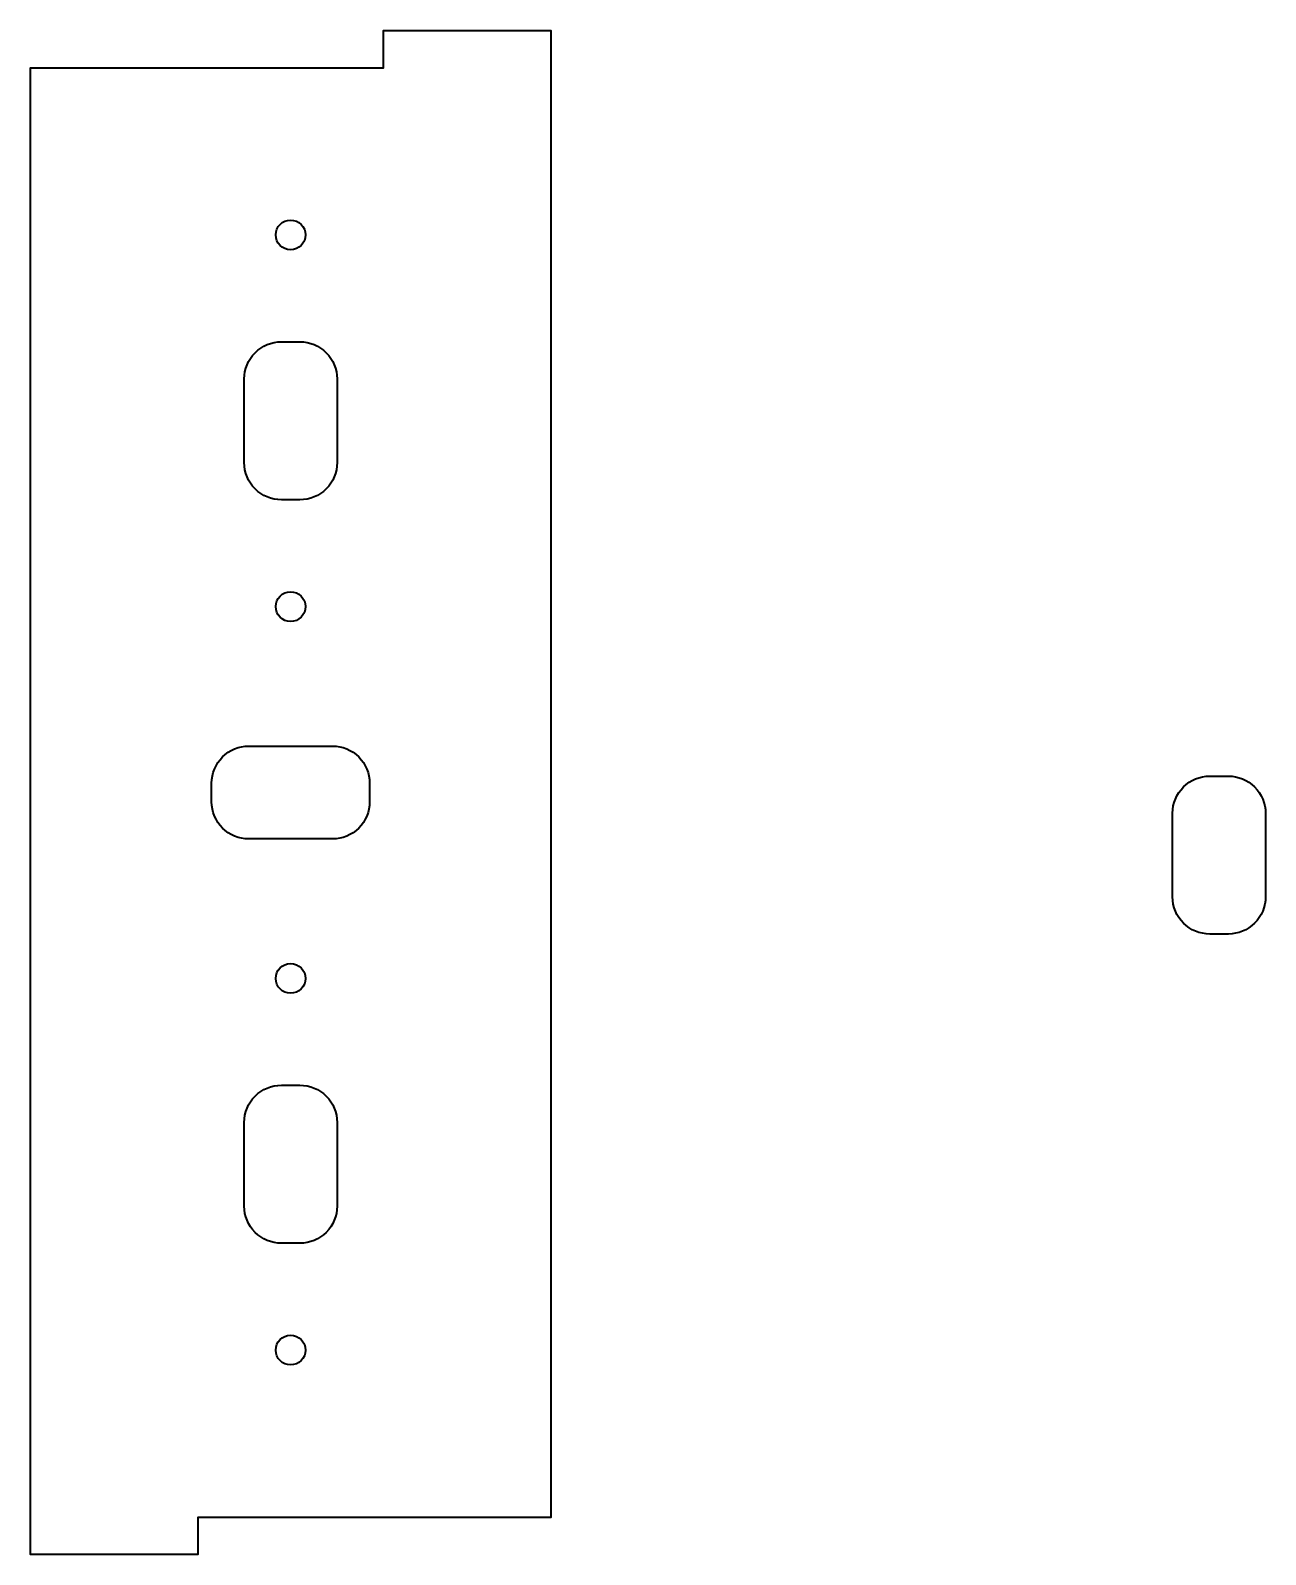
# Model space of a CAD drawing. Header units: inches. Extents: x 58 to 191, y 7 to 171.
import ezdxf

# ---------------------------------------------------------------- set-up
doc = ezdxf.new("R2010")
doc.units = ezdxf.units.IN
doc.header["$MEASUREMENT"] = 0
doc.layers.add('A-DETL-___2', color=2, linetype='Continuous')

msp = doc.modelspace()

# ---------------------------------------------------------------- linework, layer by layer
at = {"layer": 'A-DETL-___2', "lineweight": 40, "transparency": 33554687}
msp.add_lwpolyline([(58.43, 98.77), (58.43, 166.77), (96.43, 166.77), (96.43, 170.77), (114.43, 170.77), (114.43, 78.77), (114.43, 78.77), (114.43, 10.77), (76.43, 10.77), (76.43, 6.77), (58.43, 6.77), (58.43, 98.77)], close=True, dxfattribs=at)
for points in [[(81.43, 124.27), (81.43, 133.27, -0.414214), (85.43, 137.27), (87.43, 137.27, -0.414214), (91.43, 133.27), (91.43, 124.27, -0.414214), (87.43, 120.27), (85.43, 120.27, -0.414214)], [(81.93, 93.77), (90.93, 93.77, -0.414214), (94.93, 89.77), (94.93, 87.77, -0.414214), (90.93, 83.77), (81.93, 83.77, -0.414214), (77.93, 87.77), (77.93, 89.77, -0.414214)], [(181.34, 77.54), (181.34, 86.54, -0.414214), (185.34, 90.54), (187.34, 90.54, -0.414214), (191.34, 86.54), (191.34, 77.54, -0.414214), (187.34, 73.54), (185.34, 73.54, -0.414214)], [(81.43, 44.27), (81.43, 53.27, -0.414214), (85.43, 57.27), (87.43, 57.27, -0.414214), (91.43, 53.27), (91.43, 44.27, -0.414214), (87.43, 40.27), (85.43, 40.27, -0.414214)]]:
    msp.add_lwpolyline(points, format="xyb", close=True, dxfattribs=at)
for centre in [(86.43, 148.77), (86.43, 108.77), (86.43, 68.77), (86.43, 28.77)]:
    msp.add_circle(centre, 1.6, dxfattribs=at)

doc.saveas('drawing.dxf')
